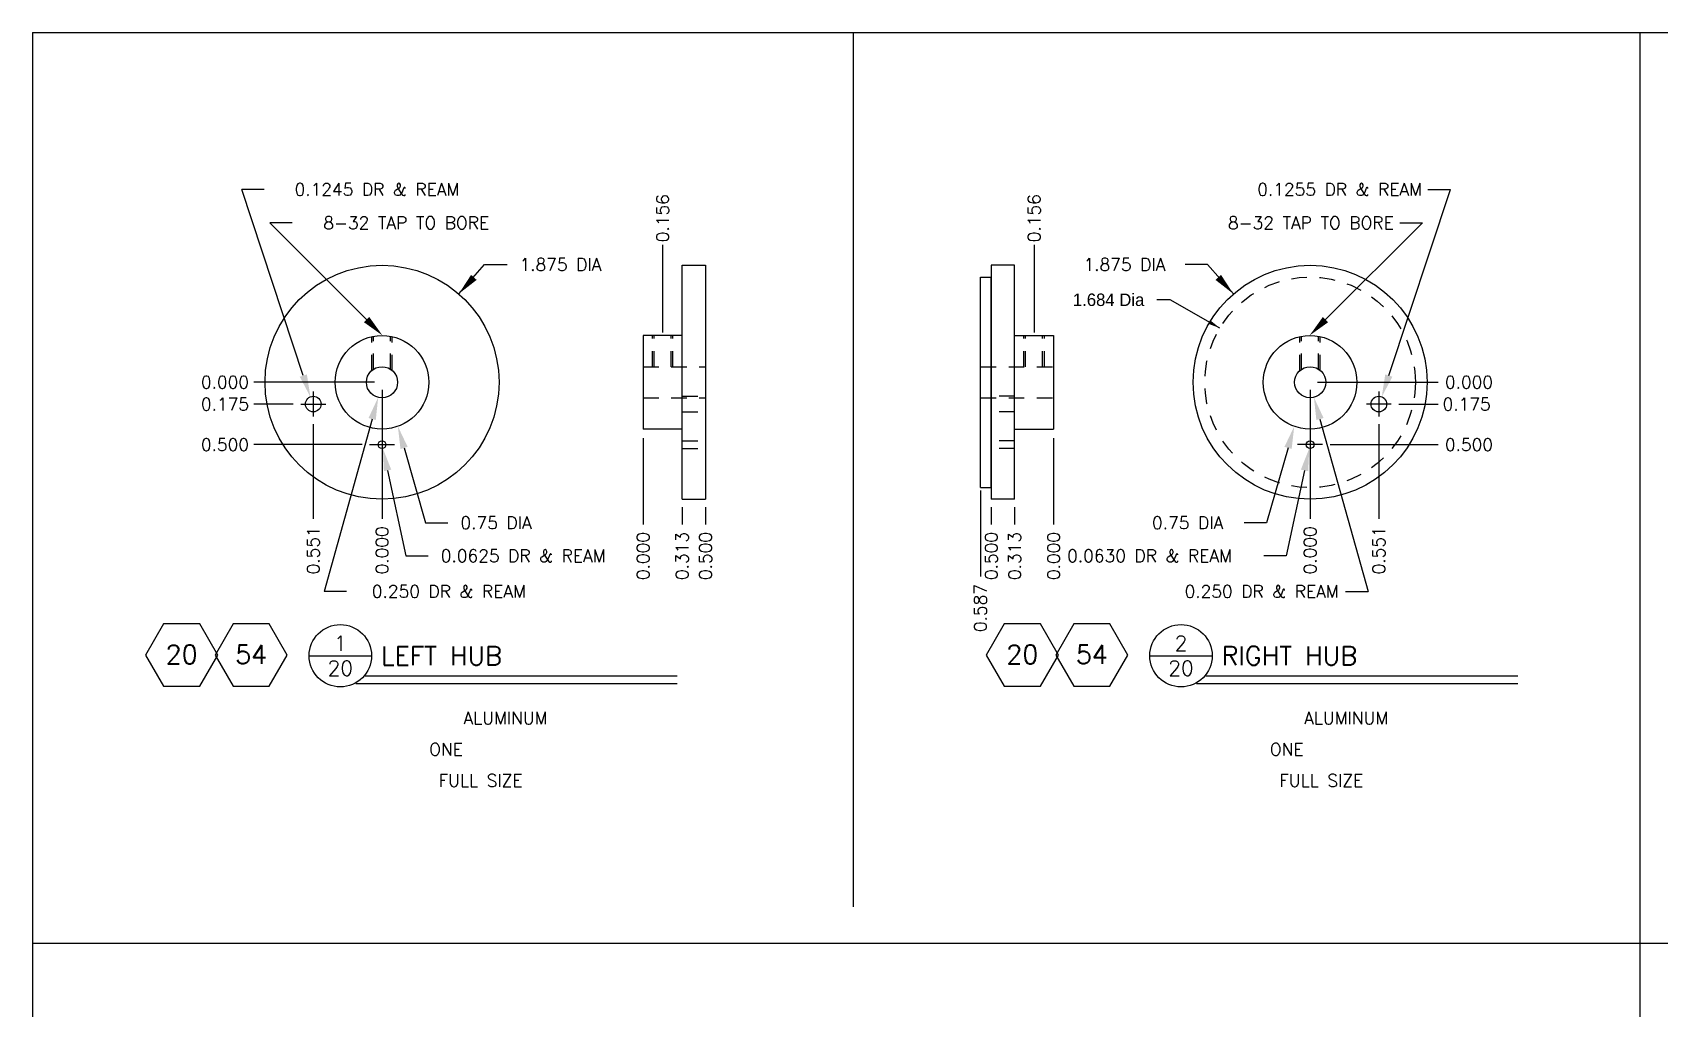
# Model space of a CAD drawing. Extents: x 0 to 33, y -2.3 to 21.
# Drawn here: x 0 to 13.04, y 13.18 to 21 of the extents above; entities that cross this region are included whole.
import ezdxf
from ezdxf.enums import TextEntityAlignment as Align

# ---------------------------------------------------------------- set-up
doc = ezdxf.new("R2010")
doc.units = 0
doc.header["$MEASUREMENT"] = 0
doc.linetypes.add('HIDDEN2', pattern=[0.1875, 0.125, -0.0625])
for name, color, linetype in [('BORDER', 5, 'CONTINUOUS'), ('DIM', 1, 'CONTINUOUS'), ('HIDDEN2', 6, 'HIDDEN2'), ('OBJECT', 3, 'CONTINUOUS'), ('TEXT', 1, 'CONTINUOUS')]:
    doc.layers.add(name, color=color, linetype=linetype)
doc.styles.add('ROMANS', font='romans')
doc.styles.add('SIMPLEX', font='SIMPLEX')
doc.dimstyles.get("Standard").update_dxf_attribs({"dimtxt": 0.1, "dimasz": 0.1, "dimexe": 0.1, "dimexo": 0.063, "dimgap": 0.1, "dimtad": 0, "dimtih": 1, "dimtoh": 1, "dimdec": 3, "dimlfac": 0.1, "dimzin": 0, "dimdsep": 46, "dimtxsty": 'SIMPLEX', "dimcen": 0.05, "dimclrd": 1, "dimclre": 1, "dimclrt": 1, "dimadec": 0, "dimazin": 0, "dimtfac": 0.8, "dimtdec": 3, "dimtofl": 0, "dimtmove": 2, "dimatfit": 3, "dimfxl": 1, "dimtolj": 1, "dimtzin": 0, "dimarcsym": 0})

# ---------------------------------------------------------------- blocks, each defined once
blk = doc.blocks.new('P-TITLE')
at = {"layer": 'OBJECT'}
for p, q in [((-1.562, -0.638), (-1.062, -0.638)), ((1.387, -0.862), (-1.188, -0.862)), ((-1.113, -0.8), (1.387, -0.8))]:
    blk.add_line(p, q, dxfattribs=at)
blk.add_circle((-1.312, -0.638), 0.25, dxfattribs=at)
at = {"layer": 'OBJECT', "style": 'ROMANS'}
for tag, p in [('NO.', (-1.312, -0.538)), ('PAGE', (-1.312, -0.738))]:
    blk.add_attdef(tag, text='', height=0.12, dxfattribs=at).set_placement(p, align=Align.MIDDLE)
for tag, p, height in [('DESCRIPTION', (-0.988, -0.712), 0.15), ('MATERIAL', (-0.325, -1.188), 0.1), ('#_REQUIRED', (-0.6, -1.438), 0.1), ('SCALE', (-0.525, -1.688), 0.1)]:
    blk.add_attdef(tag, p, '', height=height, dxfattribs=at)
at = {"layer": 'OBJECT', "style": 'ROMANS', "flags": 2}
for tag, p in [('MATERIAL:', (-1.163, -1.188)), ('REQD:', (-1.163, -1.438)), ('SCALE:', (-1.163, -1.688))]:
    blk.add_attdef(tag, p, '', height=0.1, dxfattribs=at)

msp = doc.modelspace()

# ---------------------------------------------------------------- linework, layer by layer
at = {"layer": 'BORDER'}
for p, q in [((0, 21), (0, 0)), ((0, 21), (33, 21)), ((6.57526, 21), (6.57526, 13.99308)), ((12.87977, 21), (12.87977, 0)), ((0, 13.70004), (21.43593, 13.70004))]:
    msp.add_line(p, q, dxfattribs=at)
at = {"layer": 'DIM', "color": 1}
for p, q in [((2.16991, 18.25041), (1.67629, 19.74248)), ((1.85629, 19.74248), (1.67629, 19.74248)), ((10.8685, 18.25041), (11.36212, 19.74248)), ((11.18212, 19.74248), (11.36212, 19.74248)), ((2.67731, 18.69879), (1.90065, 19.47444)), ((2.08065, 19.47444), (1.90065, 19.47444)), ((10.3611, 18.69879), (11.13776, 19.47444)), ((10.95776, 19.47444), (11.13776, 19.47444)), ((3.41484, 18.90488), (3.62224, 19.14023)), ((3.62224, 19.14023), (3.80224, 19.14023)), ((9.41617, 19.14023), (9.23617, 19.14023)), ((9.62357, 18.90488), (9.41617, 19.14023)), ((2.72151, 17.90208), (2.33652, 16.52036)), ((10.3169, 17.90208), (10.7019, 16.52036)), ((2.97719, 17.67074), (3.14913, 17.07061)), ((10.06122, 17.67074), (9.88928, 17.07061)), ((2.84519, 17.49013), (2.99147, 16.80541)), ((10.19323, 17.49013), (10.04694, 16.80541)), ((3.14913, 17.07061), (3.32913, 17.07061)), ((9.88928, 17.07061), (9.70928, 17.07061)), ((2.99147, 16.80541), (3.17147, 16.80541)), ((10.04694, 16.80541), (9.86694, 16.80541)), ((2.51652, 16.52036), (2.33652, 16.52036)), ((10.5219, 16.52036), (10.7019, 16.52036))]:
    msp.add_line(p, q, dxfattribs=at)
at = {"layer": 'DIM'}
for p, q in [((5.04908, 19.29962), (5.04908, 18.59496)), ((8.02642, 19.29962), (8.02642, 18.59496)), ((2.74062, 18.19662), (1.77316, 18.19662)), ((2.80061, 18.13662), (2.80061, 17.10241)), ((10.2378, 18.13662), (10.2378, 17.10241)), ((10.29779, 18.19662), (11.26526, 18.19662)), ((2.08974, 18.02152), (1.77316, 18.02152)), ((2.14974, 18.02152), (2.34974, 18.02152)), ((2.24974, 18.12152), (2.24974, 17.92152)), ((10.88867, 18.02152), (10.68867, 18.02152)), ((10.78867, 18.12152), (10.78867, 17.92152)), ((10.94867, 18.02152), (11.26526, 18.02152)), ((2.24974, 17.86152), (2.24974, 17.10241)), ((10.78867, 17.86152), (10.78867, 17.10241)), ((2.80061, 17.79662), (2.80061, 17.59662)), ((4.89283, 17.74765), (4.89283, 17.05696)), ((8.18267, 17.74765), (8.18267, 17.05696)), ((10.2378, 17.79662), (10.2378, 17.59662)), ((2.64062, 17.69662), (1.77316, 17.69662)), ((2.70061, 17.69662), (2.90061, 17.69662)), ((10.3378, 17.69662), (10.1378, 17.69662)), ((10.39779, 17.69662), (11.26526, 17.69662)), ((7.59567, 17.33033), (7.59567, 16.63964)), ((5.20533, 17.19458), (5.20533, 17.05696)), ((5.39283, 17.19458), (5.39283, 17.05696)), ((7.68267, 17.19458), (7.68267, 17.05696)), ((7.87017, 17.19458), (7.87017, 17.05696))]:
    msp.add_line(p, q, dxfattribs=at)
at = {"layer": 'DIM', "color": 1}
for points in [[(3.5587, 19.01715), (3.51452, 19.05773), (3.41484, 18.90488)], [(9.47971, 19.01715), (9.5239, 19.05773), (9.62357, 18.90488)], [(2.69851, 18.72002), (2.65611, 18.67757), (2.80467, 18.5716)], [(10.3399, 18.72002), (10.3823, 18.67757), (10.23374, 18.5716)], [(2.19839, 18.25983), (2.14143, 18.24099), (2.22645, 18.07952)], [(10.84002, 18.25983), (10.89698, 18.24099), (10.81197, 18.07952)], [(2.69261, 17.91013), (2.75041, 17.89402), (2.76983, 18.07547)], [(10.3458, 17.91013), (10.288, 17.89402), (10.26858, 18.07547)], [(2.94835, 17.66248), (3.00603, 17.67901), (2.92762, 17.84378)], [(10.09006, 17.66248), (10.03238, 17.67901), (10.11079, 17.84378)], [(2.81585, 17.48386), (2.87452, 17.4964), (2.80758, 17.66616)], [(10.22256, 17.48386), (10.16389, 17.4964), (10.23083, 17.66616)]]:
    msp.add_solid(points, dxfattribs=at)
at = {"layer": 'HIDDEN2'}
for p, q in [((2.71861, 18.29097), (2.71861, 18.56255)), ((2.73261, 18.30151), (2.73261, 18.5654)), ((2.86861, 18.30151), (2.86861, 18.5654)), ((2.88261, 18.29097), (2.88261, 18.56255)), ((4.96708, 18.32162), (4.96708, 18.57162)), ((4.98108, 18.32162), (4.98108, 18.57162)), ((5.11708, 18.32162), (5.11708, 18.57162)), ((5.13108, 18.32162), (5.13108, 18.57162)), ((7.94442, 18.32162), (7.94442, 18.57162)), ((7.95842, 18.32162), (7.95842, 18.57162)), ((8.09442, 18.32162), (8.09442, 18.57162)), ((8.10842, 18.32162), (8.10842, 18.57162)), ((10.1558, 18.29097), (10.1558, 18.56255)), ((10.1698, 18.30151), (10.1698, 18.5654)), ((10.3058, 18.30151), (10.3058, 18.5654)), ((10.3198, 18.29097), (10.3198, 18.56255)), ((4.89283, 18.32162), (5.39283, 18.32162)), ((7.59767, 18.32162), (8.18267, 18.32162)), ((4.89283, 18.07162), (5.39283, 18.07162)), ((5.20533, 18.08402), (5.39283, 18.08402)), ((7.59767, 18.07162), (8.18267, 18.07162)), ((7.87017, 18.08402), (7.68267, 18.08402)), ((5.20533, 17.95902), (5.39283, 17.95902)), ((7.87017, 17.95902), (7.68267, 17.95902)), ((5.20533, 17.72787), (5.39283, 17.72787)), ((5.20533, 17.66537), (5.39283, 17.66537)), ((7.87017, 17.72787), (7.68267, 17.72787)), ((7.87017, 17.66537), (7.68267, 17.66537))]:
    msp.add_line(p, q, dxfattribs=at)
msp.add_circle((10.2378, 18.19662), 0.84375, dxfattribs=at)
at = {"layer": 'OBJECT'}
for p, q in [((5.20533, 19.13412), (5.39283, 19.13412)), ((5.20533, 17.25912), (5.20533, 19.13412)), ((5.39283, 19.13412), (5.39283, 17.25912)), ((7.59567, 17.35287), (7.59567, 19.04037)), ((7.59567, 19.04037), (7.68267, 19.04037)), ((7.68267, 19.13412), (7.68267, 17.25912)), ((7.87017, 19.13412), (7.68267, 19.13412)), ((7.68267, 17.35087), (7.68267, 19.04237)), ((7.87017, 17.25912), (7.87017, 19.13412)), ((5.20533, 18.57162), (4.89283, 18.57162)), ((4.89283, 18.57162), (4.89283, 17.82162)), ((7.87017, 18.57162), (8.18267, 18.57162)), ((8.18267, 18.57162), (8.18267, 17.82162)), ((5.20533, 17.82162), (4.89283, 17.82162)), ((7.87017, 17.82162), (8.18267, 17.82162)), ((7.59567, 17.35287), (7.68267, 17.35287)), ((5.20533, 17.25912), (5.39283, 17.25912)), ((7.87017, 17.25912), (7.68267, 17.25912))]:
    msp.add_line(p, q, dxfattribs=at)
for centre, radius in [((2.80061, 18.19662), 0.9375), ((10.2378, 18.19662), 0.9375), ((2.80061, 18.19662), 0.375), ((10.2378, 18.19662), 0.375), ((2.80061, 18.19662), 0.125), ((10.2378, 18.19662), 0.125), ((2.24974, 18.02152), 0.0625), ((10.78867, 18.02152), 0.0625), ((2.80061, 17.69662), 0.03125), ((10.2378, 17.69662), 0.03125)]:
    msp.add_circle(centre, radius, dxfattribs=at)
at = {"layer": 'TEXT'}
msp.add_line((7.68267, 18.32162), (7.68267, 18.07162), dxfattribs=at)
for points in [[(1.05065, 16.26033), (0.90631, 16.01033), (1.05065, 15.76033), (1.33933, 15.76033), (1.48367, 16.01033), (1.33933, 16.26033)], [(1.60811, 16.26033), (1.46377, 16.01033), (1.60811, 15.76033), (1.89678, 15.76033), (2.04112, 16.01033), (1.89678, 16.26033)], [(7.78742, 16.26033), (7.64308, 16.01033), (7.78742, 15.76033), (8.0761, 15.76033), (8.22043, 16.01033), (8.0761, 16.26033)], [(8.34487, 16.26033), (8.20054, 16.01033), (8.34487, 15.76033), (8.63355, 15.76033), (8.77789, 16.01033), (8.63355, 16.26033)]]:
    msp.add_lwpolyline(points, close=True, dxfattribs=at)

# ---------------------------------------------------------------- block references
ref = msp.add_blockref('P-TITLE', (3.77857, 16.64244), dxfattribs=at)
ref.add_attrib('SCALE', 'FULL SIZE', (3.25357, 14.95494), dxfattribs={"layer": 'OBJECT', "height": 0.1, "style": 'ROMANS'})
ref.add_attrib('#_REQUIRED', 'ONE', (3.17857, 15.20446), dxfattribs={"layer": 'OBJECT', "height": 0.1, "style": 'ROMANS'})
ref.add_attrib('MATERIAL', 'ALUMINUM', (3.45357, 15.45494), dxfattribs={"layer": 'OBJECT', "height": 0.1, "style": 'ROMANS'})
ref.add_attrib('NO.', '1', dxfattribs={"layer": 'OBJECT', "height": 0.12, "style": 'ROMANS'}).set_placement((2.46607, 16.10494), align=Align.MIDDLE)
ref.add_attrib('DESCRIPTION', 'LEFT HUB', (2.79107, 15.92994), dxfattribs={"layer": 'OBJECT', "height": 0.15, "style": 'ROMANS'})
ref.add_attrib('PAGE', '20', dxfattribs={"layer": 'OBJECT', "height": 0.12, "style": 'ROMANS'}).set_placement((2.46607, 15.90494), align=Align.MIDDLE)
ref = msp.add_blockref('P-TITLE', (10.51534, 16.64244), dxfattribs=at)
ref.add_attrib('SCALE', 'FULL SIZE', (9.99034, 14.95494), dxfattribs={"layer": 'OBJECT', "height": 0.1, "style": 'ROMANS'})
ref.add_attrib('#_REQUIRED', 'ONE', (9.91534, 15.20446), dxfattribs={"layer": 'OBJECT', "height": 0.1, "style": 'ROMANS'})
ref.add_attrib('MATERIAL', 'ALUMINUM', (10.19034, 15.45494), dxfattribs={"layer": 'OBJECT', "height": 0.1, "style": 'ROMANS'})
ref.add_attrib('NO.', '2', dxfattribs={"layer": 'OBJECT', "height": 0.12, "style": 'ROMANS'}).set_placement((9.20284, 16.10494), align=Align.MIDDLE)
ref.add_attrib('DESCRIPTION', 'RIGHT HUB', (9.52784, 15.92994), dxfattribs={"layer": 'OBJECT', "height": 0.15, "style": 'ROMANS'})
ref.add_attrib('PAGE', '20', dxfattribs={"layer": 'OBJECT', "height": 0.12, "style": 'ROMANS'}).set_placement((9.20284, 15.90494), align=Align.MIDDLE)

# ---------------------------------------------------------------- texts
at = {"layer": 'DIM', "color": 1, "style": 'SIMPLEX'}
for s, p in [('0.1245 DR & REAM', (3.41981, 19.74248)), ('0.1255 DR & REAM', (11.13385, 19.74248)), ('8-32 TAP TO BORE', (3.65883, 19.47444)), ('8-32 TAP TO BORE', (10.90815, 19.47444)), ('0.250 DR & REAM', (3.95302, 16.52036)), ('0.250 DR & REAM', (10.46635, 16.52036))]:
    msp.add_text(s, height=0.1, dxfattribs=at).set_placement(p, align=Align.MIDDLE_RIGHT)
at = {"layer": 'DIM', "style": 'SIMPLEX'}
for s, p in [('0.156', (5.09908, 19.70471)), ('0.156', (8.07642, 19.70471)), ('0.551', (2.29974, 17.04241)), ('0.000', (2.85061, 17.04241)), ('0.000', (4.94283, 16.99697)), ('0.313', (5.25533, 16.99697)), ('0.500', (5.44283, 16.99697)), ('0.500', (7.73267, 16.99697)), ('0.313', (7.92017, 16.99697)), ('0.000', (8.23267, 16.99697)), ('0.000', (10.2878, 17.04241)), ('0.551', (10.83867, 17.04241)), ('0.587', (7.64567, 16.57965))]:
    msp.add_text(s, height=0.1, rotation=90, dxfattribs=at).set_placement(p, align=Align.RIGHT)
at = {"layer": 'DIM', "color": 1, "style": 'SIMPLEX'}
for s, p in [('1.875 DIA', (3.90224, 19.14023)), ('1.875 DIA', (8.42188, 19.14023)), ('0.75 DIA', (3.42913, 17.07061)), ('0.75 DIA', (8.97119, 17.07061)), ('0.0625 DR & REAM', (3.27147, 16.80541)), ('0.0630 DR & REAM', (8.29075, 16.80541))]:
    msp.add_text(s, height=0.1, dxfattribs=at).set_placement(p, align=Align.MIDDLE_LEFT)
at = {"layer": 'DIM', "style": 'SIMPLEX'}
for s, p in [('0.000', (1.73459, 18.14662)), ('0.000', (11.70382, 18.14662)), ('0.175', (1.73459, 17.97152)), ('0.175', (11.68477, 17.97152)), ('0.500', (1.73459, 17.64662)), ('0.500', (11.70382, 17.64662))]:
    msp.add_text(s, height=0.1, dxfattribs=at).set_placement(p, align=Align.RIGHT)
at = {"layer": 'DIM', "color": 1, "insert": (8.90936, 18.85734), "char_height": 0.1, "attachment_point": 6}
msp.add_mtext('{1.684 Dia}', dxfattribs=at)
at = {"layer": 'TEXT', "style": 'SIMPLEX'}
for s, p in [('20', (1.06635, 15.94069)), ('54', (1.6238, 15.94069)), ('20', (7.80312, 15.94069)), ('54', (8.36057, 15.94069))]:
    msp.add_text(s, height=0.15, dxfattribs=at).set_placement(p)

# ---------------------------------------------------------------- leaders
at = {"layer": 'DIM', "color": 1, "annotation_type": 0, "has_hookline": 1, "hookline_direction": 1}
msp.add_leader([(9.51457, 18.63119), (9.11586, 18.85734), (9.00936, 18.85734)], dimstyle='STANDARD', override={"dimdec": 4, "dimlfac": 0.1, "dimtxsty": 'STANDARD', "dimtdec": 4}, dxfattribs=at)

doc.saveas('drawing.dxf')
